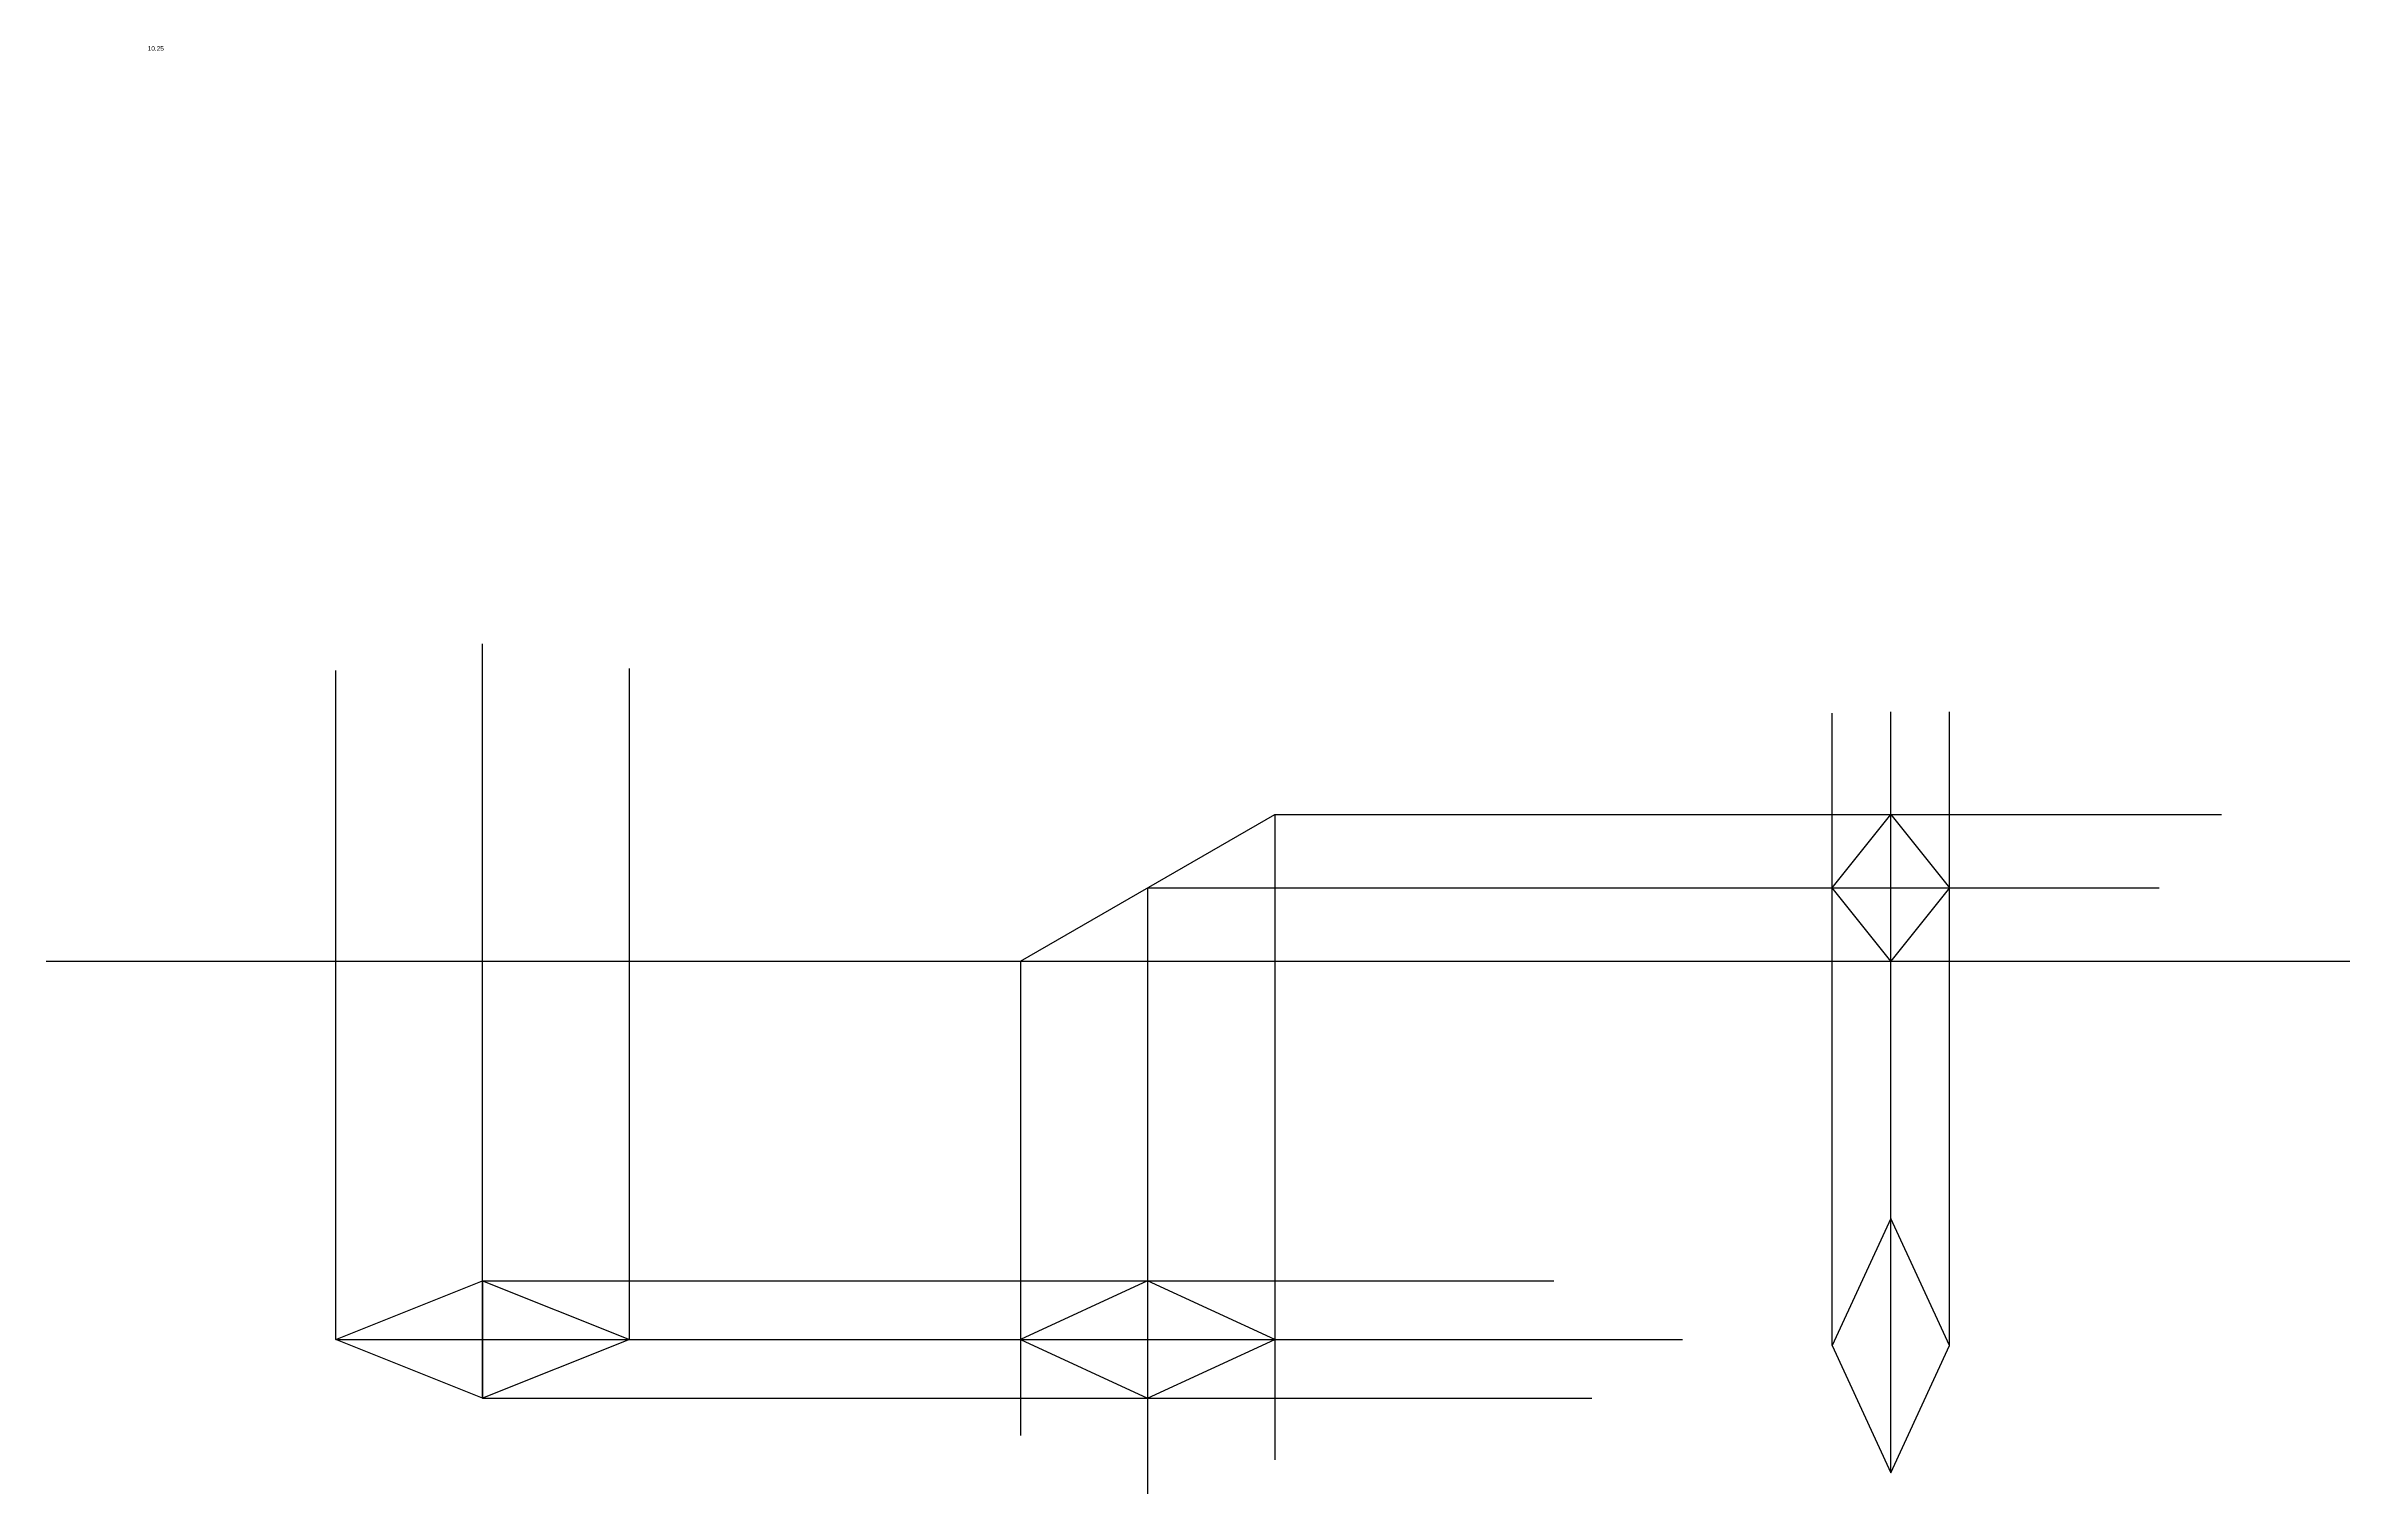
# Model space of a CAD drawing. Header units: millimetres. Extents: x 186 to 71940, y -203 to 575.
# Drawn here: x 3216 to 4001, y 69 to 562 of the extents above; entities that cross this region are included whole.
import ezdxf

# ---------------------------------------------------------------- set-up
doc = ezdxf.new("R2010")
doc.units = ezdxf.units.MM
doc.header["$MEASUREMENT"] = 0
doc.styles.get("Standard").update_dxf_attribs({"font": 'arial.ttf'})

msp = doc.modelspace()

# ---------------------------------------------------------------- linework, layer by layer
at = {"color": 244, "true_color": 0x991b1e}
for p, q in [((3364.56, 101.61), (3364.56, 358.59)), ((3314.56, 121.61), (3314.56, 349.57)), ((3414.56, 121.61), (3414.56, 350.22)), ((3547.75, 250.5), (3634.35, 300.5))]:
    msp.add_line(p, q, dxfattribs=at)
at = {"color": 242, "true_color": 0xcd2027}
for p, q in [((3824.2, 119.49), (3824.2, 335.02)), ((3844.2, 76.19), (3844.2, 335.43)), ((3864.2, 119.49), (3864.2, 335.43)), ((3634.35, 300.5), (3956.77, 300.5)), ((3634.35, 275.5), (3935.57, 275.5)), ((3634.35, 250.5), (3944.13, 250.5))]:
    msp.add_line(p, q, dxfattribs=at)
at = {"color": 7, "true_color": 0xffffff}
for p, q in [((3547.75, 250.5), (3634.35, 300.5)), ((3824.2, 275.5), (3844.2, 300.5)), ((3844.2, 300.5), (3864.2, 275.5)), ((3844.2, 250.5), (3824.2, 275.5)), ((3864.2, 275.5), (3844.2, 250.5)), ((3215.86, 250.5), (4000.56, 250.5)), ((3844.2, 162.79), (3824.2, 119.49)), ((3864.2, 119.49), (3844.2, 162.79)), ((3314.56, 121.61), (3364.56, 141.61)), ((3364.56, 121.61), (3364.56, 141.61)), ((3364.56, 141.61), (3364.56, 101.61)), ((3364.56, 141.61), (3414.56, 121.61)), ((3591.05, 141.61), (3547.75, 121.61)), ((3634.35, 121.61), (3591.05, 141.61)), ((3314.56, 121.61), (3414.56, 121.61)), ((3364.56, 101.61), (3314.56, 121.61)), ((3414.56, 121.61), (3364.56, 101.61)), ((3547.75, 121.61), (3591.05, 101.61)), ((3591.05, 101.61), (3634.35, 121.61)), ((3824.2, 119.49), (3844.2, 76.19)), ((3844.2, 76.19), (3864.2, 119.49))]:
    msp.add_line(p, q, dxfattribs=at)
at = {"color": 1}
for p, q in [((3634.35, 300.5), (3634.35, 80.54)), ((3591.05, 275.5), (3591.05, 68.95)), ((3547.75, 250.5), (3547.75, 88.91)), ((3364.56, 141.61), (3729.46, 141.61)), ((3414.56, 121.61), (3773.27, 121.61)), ((3364.56, 101.61), (3742.34, 101.61))]:
    msp.add_line(p, q, dxfattribs=at)
at = {"color": 114, "true_color": 0x139b48}
msp.add_line((3591.05, 275.5), (3634.35, 275.5), dxfattribs=at)

# ---------------------------------------------------------------- texts
at = {"color": 7, "true_color": 0xffffff, "insert": (3250.46, 562.27), "char_height": 1.578, "attachment_point": 1}
msp.add_mtext_dynamic_manual_height_columns('10.25', width=1241.1622, gutter_width=7.89, heights=[0], dxfattribs=at)

doc.saveas('drawing.dxf')
